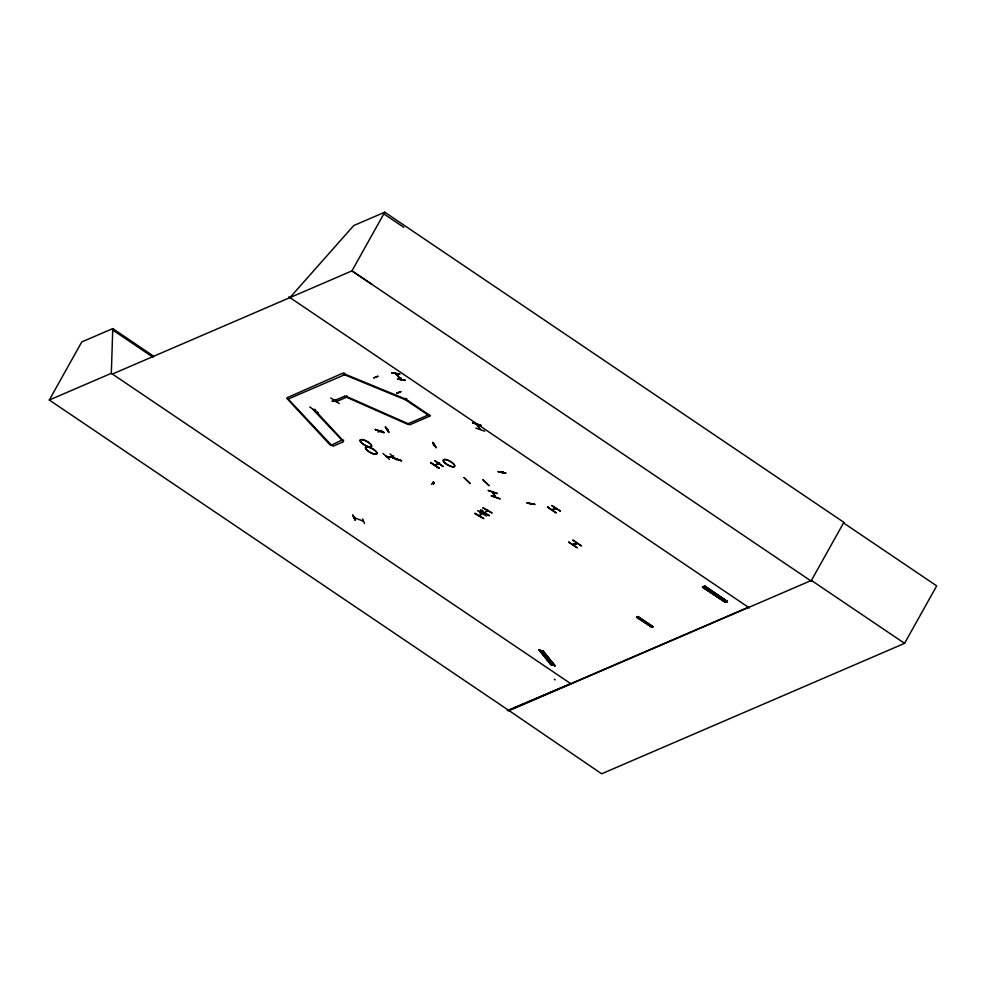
<?xml version="1.0" encoding="UTF-8"?>
<svg xmlns="http://www.w3.org/2000/svg" width="986" height="986" viewBox="0 0 986 986"><rect width="100%" height="100%" fill="white"/><g stroke="black" fill="none" stroke-linecap="round" stroke-linejoin="round"><path stroke-width="1.48" d="M153.606 356.168L112.774 328.584L111.319 373.312L570.771 683.68L507.285 710.598M480.071 513.373L482.339 510.144L482.536 510.847M362.651 518.895L364.537 523.554M725.844 602.249L703.117 586.732L725.844 602.249L702.426 587.052L725.388 602.286M704.312 586.14L727.397 601.497M727.471 601.608L704.694 585.992L727.446 601.472M433.051 442.529L436.194 447.755L433.039 442.554M435.861 447.57L432.706 442.369M636.697 616.879L651.992 627.342M651.943 627.182L636.463 617.15L652.128 627.281M637.942 616.533L653.237 626.813L637.695 616.533M637.782 616.595L652.794 627.01M484.656 512.806L487.059 510.304M487.441 510.477L487.195 509.984M487.441 510.563L484.952 512.646M482.068 513.644L479.59 516.134M396.594 459.87L390.086 453.954M397.432 378.723L405.234 380.46L397.629 379.043M397.629 379.105L405.024 380.128M527.227 503.106L534.88 504.487L527.251 503.057M534.671 504.24L527.042 502.811M400.562 391.652L396.729 393.217M400.649 391.639L396.865 393.476M484.668 431.178L475.831 428.084M392.687 457.738L401.425 460.61M500.025 498.854L491.114 495.81L500.038 498.756M483.017 479.862L489.13 485.716L483.029 479.812M479.171 515.851L481.698 513.386M330.729 397.95L339.307 403.607M560.184 511.093L551.692 505.473L560.344 511.044M434.875 460.733L443.084 466.551M572.841 540.34L581.444 545.985L573.039 539.971M477.532 510.612L486.394 516.048M491.841 512.954L482.795 507.716L491.928 512.856M748.325 607.228L508.751 710.388L49.3 400.02L81.764 341.932L112.774 328.584M844.213 522.568L384.75 212.2L351.953 270.891L112.392 374.051L111.319 373.312L49.3 400.02M343.313 372.954L286.938 397.777L331.444 445.105L333.083 446.214L343.498 441.74L313.277 409.806L315.15 409.363M428.134 415.069L405.628 399.86L344.471 374.729L344.582 373.115M346.345 396.397L408.081 423.709L408.241 424.547L346.505 397.235L346.752 395.669M342.918 373.669L344.558 374.779L288.578 398.886L287.099 398.615L329.965 444.834L331.444 445.105L342.253 439.904M341.846 440.631L343.732 440.175M399.564 374.421L391.664 372.708L399.798 373.928M400.809 379.018L400.92 378.057M406.799 398.825L405.628 399.86L405.739 398.258M393.574 456.025L392.798 457.085M386.758 456.617L393.254 457.122C394.967 455.162 388.188 458.12 386.524 456.419M438.745 462.853L438.696 464.012L439.485 462.952M439.016 462.73L434.838 465.232M439.189 462.754L438.708 463.975M435.109 465.478L439.485 463.05M432.805 483.399L433.248 482.388M433.458 482.474C431.239 483.337 435.467 484.372 432.78 483.374M433.446 482.487L434.074 482.844L433.483 483.806M433.766 483.818L434.062 482.857M477.446 424.202L477.113 424.806L477.754 424.3M502.404 471.715L502.527 473.194M502.429 473.107L502.663 471.764L503.23 472.294M502.392 472.738L502.761 471.838M493.456 492.236C490.757 492.211 495.046 494.75 495.379 497.277M487.737 509.91L487.269 510.748M497.067 493.727L488.07 490.412L497.314 493.234M547.97 506.656L547.513 507.211L556.19 512.72M573.396 545.085L573.84 543.828L572.94 544.864M508.493 710.869L811.416 580.421L843.535 522.937L936.7 585.869L904.569 643.353L601.645 773.8L508.751 710.388M489.241 515.764L480.244 510.465L489.401 515.567M474.747 513.521L483.904 518.636L474.944 513.275M430.746 462.459L439.189 468.227L430.525 462.619M438.98 468.301L430.574 462.557M568.651 542.201L577.303 547.809L568.91 542.004M318.182 412.69L309.74 406.996M464.086 477.68L470.186 483.559L464.123 477.631M572.928 544.765L577.167 543.409L573.31 545.061M313.856 409.782L314.189 409.991M555.685 508.603L551.815 509.824L555.599 508.603M727.212 601.719L704.275 586.165M377.971 376.393L373.842 377.848M289.946 297.587L353.752 225.547L384.75 212.2M389.519 459.39L383.012 453.461M401.253 379.524L395.953 373.805M375.444 429.649L384.17 432.521M472.553 422.723L481.119 425.36M481.279 425.57L472.54 422.846M433.52 481.636L431.498 484.409M480.835 511.796L479.751 511.29L480.749 511.882M498.25 471.863L505.645 472.935M399.564 374.298L391.701 372.671M385.353 426.987L388.977 432.373L385.822 427.172M388.496 432.188L385.415 426.963M726.818 601.879L704.041 586.387M352.631 515.173L355.391 520.275L353.111 515.382M355.354 520.164L353.025 515.271M336.633 399.909L332.282 401.203M386.463 456.407L387.362 456.678M538.8 649.614L551.162 664.983L538.886 649.626M539.588 649.811L551.95 665.193L539.675 649.836M543.126 650.92L555.241 666.018L542.522 650.772L554.97 665.76M554.181 665.562L541.721 650.55L554.255 665.587M428.898 414.736L408.081 423.709L409.72 424.818L430.537 415.845L406.392 399.54M434.875 460.696L443.17 466.464M373.805 377.897L377.786 376.184M396.729 393.303L400.809 391.738M379.647 431.165C377.86 429.563 381.237 432.817 379.807 431.141M332.208 401.228L336.238 399.552M334.846 400.772L334.735 401.203M378.008 432.09L381.816 430.426M555.931 512.917L547.711 507.075M395.706 373.817L400.994 379.474M476.706 424.239L479.8 429.304M495.687 497.314L492.852 492.297M387.35 429.662L388.311 429.995M434.074 445.056L433.421 444.871M354.233 517.724L363.021 521.002M362.404 520.793L363.292 521.298M400.994 378.291L400.464 378.944M497.955 471.542L505.843 473.144M388.225 429.97L387.449 429.859M344.176 373.83L405.332 398.973M354.43 517.983L355.12 518.081M480.601 509.91L483.165 511.438M477.088 424.374L480.244 429.452M383.813 213.876L403.841 227.359M371.981 284.362L351.953 270.891L811.416 581.259M811.416 580.421L904.569 643.353M288.861 296.86L749.397 607.955M112.17 329.657L153.015 357.252M554.28 679.255L555.204 679.884M702.451 587.027L725.413 602.421M434.074 444.896L433.298 444.797M314.756 410.077L343.325 440.902M539.749 650.07L551.926 665.205M401.548 460.832L392.601 457.726L401.548 460.832M375.284 429.452L384.183 432.657L375.259 429.489M344.866 396.125L334.464 400.599L336.103 401.709L346.505 397.235L344.866 396.125M366.484 449.665A6.532 2.169 29.2 0 0 376.492 454.09A6.532 2.169 29.2 0 0 370.699 447.841A6.532 2.169 29.2 0 0 366.484 449.665A6.52 2.169 29.2 0 0 376.479 454.078A6.52 2.169 29.2 0 0 370.699 447.854A6.52 2.169 29.2 0 0 366.496 449.665M361.123 442.418A6.545 2.169 29.2 0 0 371.143 446.855A6.545 2.169 29.2 0 0 365.338 440.594A6.545 2.169 29.2 0 0 361.123 442.418A6.508 2.157 29.2 0 0 371.106 446.831A6.508 2.157 29.2 0 0 365.35 440.619A6.508 2.157 29.2 0 0 361.147 442.431M444.255 462.274A6.532 2.169 29.2 0 0 454.263 466.698A6.532 2.169 29.2 0 0 448.47 460.462A6.532 2.169 29.2 0 0 444.255 462.274A6.52 2.169 29.2 0 0 454.25 466.698A6.52 2.169 29.2 0 0 448.47 460.474A6.52 2.169 29.2 0 0 444.267 462.286"/></g></svg>
